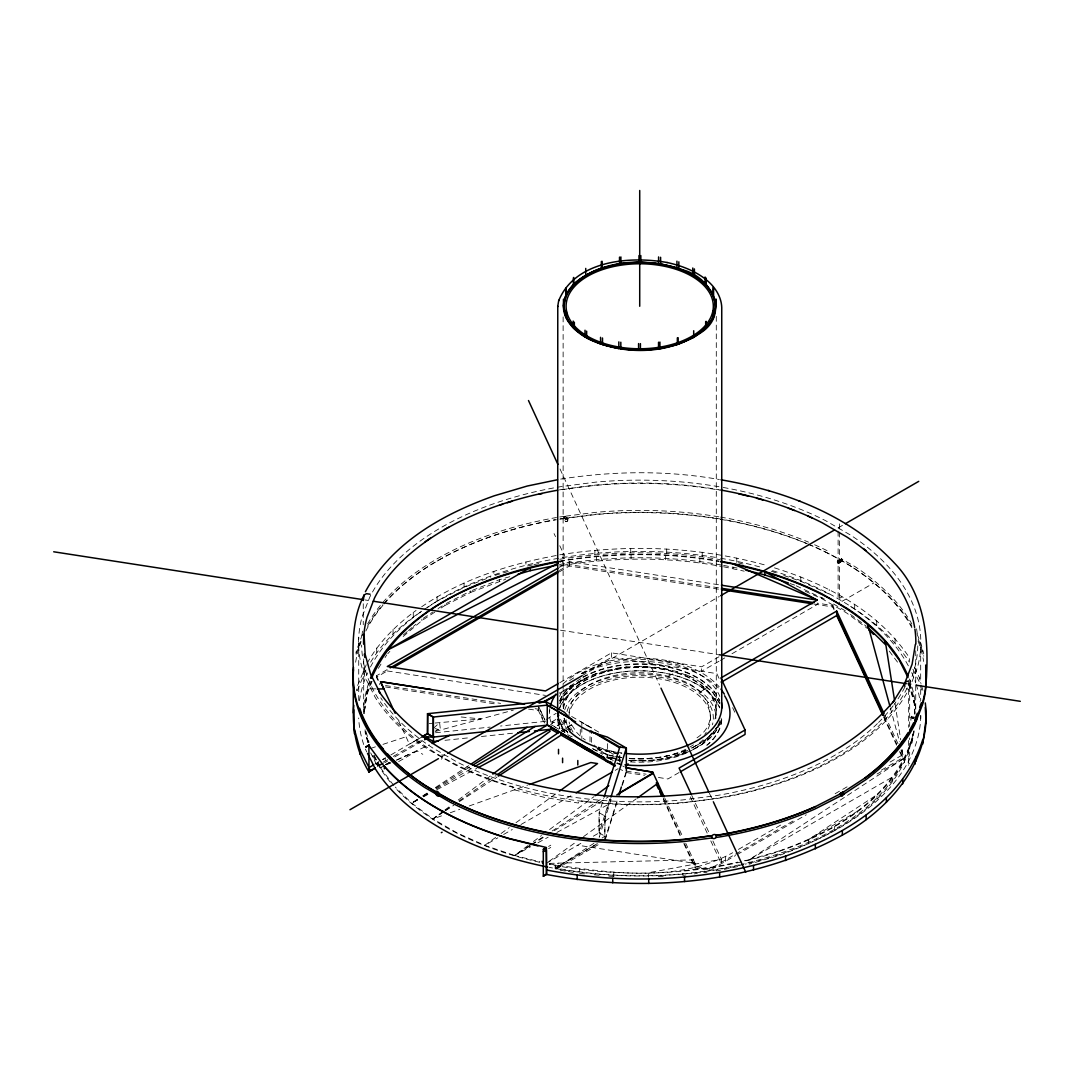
<?xml version="1.0" encoding="UTF-8"?>
<svg xmlns="http://www.w3.org/2000/svg" width="1074" height="1074" viewBox="0 0 1074 1074"><rect width="100%" height="100%" fill="white"/><g stroke="black" fill="none" stroke-linecap="round" stroke-linejoin="round"><path stroke-width="0.75" stroke-dasharray="5 3.75" d="M358.729 700.449L358.729 637.338M590.029 741.651L590.029 730.307M591.559 742.349L591.559 731.152M613.254 760.499L606.891 756.821L606.891 754.619L597.05 748.94M607.414 743.678L607.414 750.243L614.301 755.116M838.109 531.241L838.109 599.144L841.949 596.916M920.7 647.541L920.686 682.957M806.198 543.256A285.214 164.671 0 0 0 595.09 514.312L566.924 517.95C557.003 520.152 571.449 510.875 567.287 521.266A1.517 1.208 -21.2 0 1 565.555 521.588L564.87 520.702M620.087 762.433L620.262 760.352L618.691 760.097L619.886 762.392M841.519 558.95C844.285 564.817 842.164 553.674 837.478 561.232M362.408 634.439L356.662 649.958A286.57 165.45 0 0 0 355.856 653.113M549.861 708.558A90.256 52.102 0 0 0 549.861 718.372L551.593 724.695L552.707 721.352L553.164 722.265L557.54 722.346L564.441 725.433L564.441 718.868M549.499 711.82L549.781 710.102M375.672 688.877L367.442 688.783L364.18 713.136L367.442 688.783L370.342 681.278M364.18 711.74L367.442 691.844L371.51 681.346M568.871 712.733L571.637 702.262L578.698 692.851A70.897 40.933 0 0 1 596.258 681.346C622.464 670.324 652.938 669.961 679.56 679.829C705.323 686.662 724.346 720.157 696.502 738.12M692.529 749.84C705.524 743.611 718.681 733.193 721.245 718.211M911.987 738.576C893.501 797.499 834.928 831.249 780.046 850.675L780.046 855.132C836.606 834.565 904.899 796.827 913.236 730.924M913.746 730.924C898.455 810.064 811.38 847.587 741.047 864.503M911.987 743.033L913.746 732.32M913.491 718.439L910.913 717.888L910.927 720.184L911.45 716.197L910.953 717.687L913.544 718.17M551.794 723.822L553.164 722.265M611.093 799.365L599.225 837.25L599.225 812.75L603.695 798.506M609.79 799.069L599.225 832.793L604.81 836.243L605.011 816.092L610.462 798.68M605.011 839.183L617.912 798.036M621.873 785.376L625.847 772.716M605.011 840.58L617.912 799.432M622.37 785.188L626.343 772.528L620.49 769.373M360.864 641.326L356.662 652.187A286.57 165.45 0 0 0 355.856 655.341M366.261 664.725L356.662 687.803L356.662 690.77M357.266 690.689L366.261 669.183M367.442 693.24L372.087 681.238M559.715 703.524C567.569 684.5 588.418 675.036 607.226 670.337L604.447 671.948L606.501 670.552M560.091 703.282C566.468 687.454 582.779 678.54 598.07 673.036L595.157 674.714L597.211 673.371M720.506 721.07C716.506 734.24 705.054 743.544 693.079 749.357M564.911 520.313L565.931 519.319L564.615 516.312M908.658 740.483L908.658 763.252L907.49 765.547L908.752 764.876M367.133 663.329C378.8 641.997 396.588 624.679 416.068 610.448M370.611 662.202C383.056 641.379 401.582 624.531 421.679 611.227M378.343 668.364L381.686 662.994M385.042 657.61L386.721 654.925M387.768 653.744L389.862 651.368M908.658 756.928L909.678 754.512L909.665 737.999M441.32 759.211L442.072 758.513L442.072 751.599M582.377 679.829L559.299 692.985M433.627 728.172L439.615 722.627L440.421 730.051L435.104 728.588M566.817 518.044L567.81 520.34M562.977 683.923C591.304 658.281 633.284 654.093 669.478 661.007M407.301 631.593L402.428 635.727L402.428 637.124L421.894 620.584L438.058 610.005M408.509 630.559L412.161 627.458M413.383 626.424L415.813 624.356M685.695 674.62L693.992 678.137L676.848 671.599L674.888 672.606M838.324 561.46L839.573 560.44M687.159 752.055L672.203 757.022L662.537 759.036L652.509 760.325L632.009 760.701L629.337 762.862M719.54 703.376L712.599 692.247L701.067 682.446L712.841 692.166L719.808 703.349M610.502 759.157L612.153 758.15M443.589 810.964L432.929 818.938L411.718 803.137L395.259 787.081M444.918 809.971L450.234 805.983M458.236 800.009L491.516 775.119M550.492 724.265L555.567 727.205L559.675 724.144L554.533 726.843L555.392 727.34M528.032 845.52L514.567 855.495L484.763 845.319L457.417 833.075L432.929 818.938L443.911 811.394M533.416 841.533L541.497 835.545M549.579 829.558L594.016 796.639M495.638 837.438L484.763 845.319L497.812 837.827M501.075 833.505L509.224 827.598M516.017 822.671L558.131 792.142M548.881 861.482L576.886 841.398M583.558 836.606L636.17 798.855M707.591 687.051L700.02 692.3L707.551 687.011M445.28 810.454L452.141 805.728M458.987 801.016L496.027 775.549M838.713 561.957L842.338 559.473L854.676 566.414A286.57 165.45 0 0 1 911.866 623.994M614.301 669.827L616.369 668.444M838.539 561.689L842.177 559.245L837.25 562.091M417.276 799.486L411.718 803.137L417.638 799.982M422.834 795.834L428.378 792.169M435.332 787.604L468.68 765.668M421.679 606.77C461.753 579.262 509.076 564.212 556.533 555.473M427.277 607.562L437.078 601.145L464.075 587.397L490.858 576.886M423.237 618.315L432.661 612.14M438.058 608.609L444.784 604.206L444.784 605.602L439.4 609.119M570.509 688.622L569.072 689.562L570.093 688.971M569.301 689.642L572.08 687.816M564.642 694.932L567.314 693.173L565.112 694.395M561.165 700.503L563.675 698.865L561.393 700.141M744.309 860.771L749.196 859.75L904.442 758.083L904.442 762.54M808.668 843.896L808.668 839.438L876.988 794.706L876.988 799.15M444.086 811.649L432.929 818.938L443.978 814.991M445.468 810.736L453.832 805.258M459.404 801.62L497.034 777.012M377.779 766.098L382.733 762.876M529.871 845.506L514.567 855.495L539.886 861.818M531.268 844.607L543.793 836.431M552.157 830.994L602.272 798.318M593.922 843.318L555.164 868.504L555.164 864.906L558.225 863.147M602.098 838.015L604.81 836.243M530.167 845.748L514.567 855.495L530.637 846.742M531.576 844.862L545.753 836.002M554.265 830.699L608.153 797.029M417.383 799.62L411.718 803.137L417.491 799.794M423.049 796.089L430.137 791.686M435.816 788.155L469.835 766.997M546.398 719.392L556.278 713.243M564.642 732.199L561.38 730.615M435.695 730.803L438.071 729.407M423.25 796.452L429.023 793.095M436.245 788.907L473.755 767.145M557.956 712.196L558.279 718.13L549.082 723.446M437.078 561.071L438.044 560.507M378.451 761.896L377.686 762.325L377.779 766.957M382.72 759.425L385.566 757.788M390.896 754.915L420.283 737.731M374.719 764.272L381.498 760.352M382.733 759.64L385.204 758.204L385.204 761.265M387.633 759.64L377.686 765.386L371.389 752.847M393.326 756.365L423.169 739.127M383.378 763.493L377.686 766.782L370.678 752.861M384.801 762.674L387.633 761.036M394.749 756.928L424.592 739.704M381.257 767.172L380.397 767.668L384.868 765.587M385.432 764.769L390.99 761.547L385.673 764.567M398.642 761.587L417.021 750.981L422.807 754.31M559.836 682.675L611.482 652.858L701.631 666.806L718.962 656.791M582.793 673.881L611.482 657.315L716.841 673.613L720.909 682.393M441.32 756.982L444.837 754.955M581.799 675.882L719.258 596.513M838.109 527.898L843.896 524.555M577.933 682.876L586.35 678.016M575.073 684.742L586.565 678.11M837.25 561.568L841.721 558.977M837.223 561.809L841.949 559.071M837.331 562.387L842.164 559.594M837.478 562.669L842.58 559.729M837.653 562.937L842.714 560.024M837.868 563.165L842.795 560.319M838.096 563.326L842.835 560.588M838.324 563.42L842.795 560.843M558.279 718.13L562.749 729.676L571.529 724.614M718.962 661.248L701.631 671.263L701.631 666.806M720.412 660.416L724.749 657.919M731.971 653.744L817.207 604.528L817.207 603.132L832.739 605.548L834.726 609.844M841.949 601.373L873.699 583.048M628.975 760.58L642.588 760.875M718.076 727.165L715.673 728.36M714.787 732.441L712.008 734.039L714.411 732.857M710.129 737.731L707.202 739.409L709.538 738.227M548.572 846.446L550.774 845.184M679.077 772.528L667.947 778.959L657.301 777.308M548.572 848.675L550.774 847.413M546.21 863.402L583.37 841.922M555.164 867.967L597.775 843.359M555.459 864.959L555.459 868.02L598.097 843.399M556.399 868.651L562.588 865.08L562.588 863.684M598.097 844.795L555.459 869.416L558.668 869.953M776.958 856.032L749.196 864.208L749.196 859.75L892.709 776.891L892.709 781.348M808.668 839.438L857.535 811.232L857.535 815.69M559.326 567.408L569.435 561.581L719.755 584.941M376.41 677.224L376.41 675.828L387.311 669.545L387.311 670.941L376.41 677.224L379.874 684.702M559.326 570.469L569.435 564.642L719.755 587.988M559.326 571.865L569.435 566.025L719.755 589.384M422.028 736.939L409.436 744.201L397.702 718.828M503.612 834.485L512.311 829.49M521.011 824.496L573.194 794.505M615.227 770.353L618.127 768.675M593.331 836.19L599.037 832.9L599.037 812.87M549.27 863.926C609.549 873.081 676.848 883.378 732.656 852.743M738.429 849.413L781.738 824.456M835.156 793.686L848.151 786.208M890.024 762.084L903.019 754.606L902.241 749.679M684.527 843.708L695.12 866.543L709.995 868.853L734.092 854.958M735.542 854.125L796.17 819.207M881.351 770.139L903.019 757.653L900.227 751.612M683.816 843.573L695.12 867.926L709.995 870.249L735.542 855.522M736.979 854.689L806.279 814.777M877.028 774.018L903.019 759.049L901.704 749.773M837.653 561.178L841.398 559.044M374.182 755.371L380.344 767.601L384.331 765.332M559.89 693.227L574.12 685.279M668.162 676.284L674.553 672.767M537.94 842.768L548.17 837.196M556.936 832.417L608.072 804.574M423.545 796.814L429.466 793.659M436.863 789.699L476.816 768.353M715.902 698.194L707.9 702.758M446.234 603.467L470.748 590.982L470.748 592.378L444.784 605.602M559.822 562.373L562.803 560.843C614.395 552.801 667.384 552.211 718.842 561.541M636.788 666.498L657.624 667.437L667.518 669.102M564.964 732.629L562.749 729.676L571.771 725.084L570.522 722.614M681.359 754.337L684.514 752.726M390.842 762.809L385.808 765.05L390.386 762.956M396.803 760.03L429.318 744.859M396.467 760.137L413.181 752.337M472.265 590.391L499.383 579.745L510.177 576.577M470.748 592.378L505.559 579.329M688.917 751.558C674.23 757.868 658.214 760.607 642.292 761.05M450.301 812.736L459.766 809.353M469.244 805.97L527.656 785.094M370.678 748.403L376.826 746.376M382.962 744.363L405.999 736.777M508.271 571.475L493.839 575.718L493.839 571.274M749.196 859.75L780.046 850.675M435.225 731.475L513.318 710.156M701.174 682.433L693.804 678.258M532.355 564.951L525.898 566.293L525.898 561.836M533.966 564.615L538.799 563.608M559.541 561.527L562.803 560.843L562.803 565.3L559.541 565.971M559.541 564.588L562.803 563.904C615.456 555.647 669.545 555.325 722.01 565.139M607.119 670.203L626.921 667.035M686.058 874.921L682.836 875.337L682.836 870.88L716.626 866.517L737.798 862.113M739.422 864.839C679.198 878.384 616.14 879.257 555.459 868.02M737.798 866.57L716.626 870.974L716.626 866.517M677.197 671.532L657.557 667.598M710.8 840.902L721.379 863.684L721.379 859.227L648.374 872.759L648.374 877.216M560.695 479.085C613.16 470.909 667.035 470.197 719.379 479.528M560.145 518.823L563.984 518.326M559.755 554.802C628.465 543.874 699.577 546.639 766.675 565.474M559.755 559.259C612.838 550.989 667.357 550.264 720.332 559.702M562.803 565.3C615.456 557.044 669.545 556.721 722.01 566.535M616.812 668.176L626.88 666.887L647.434 666.511M694.099 873.874L697.321 873.471M703.752 872.638L706.974 872.222M559.755 516.956L564.468 516.352M565.716 516.164L594.889 512.419A286.57 165.45 0 0 1 718.842 516.809M545.511 721.352L500.524 726.024M559.755 519.185L564.79 518.621M565.38 521.481L567.287 521.266M435.534 732.763L490.16 727.098M444.998 740.308L469.835 737.704M481.421 736.495L512.875 733.206M429.13 723.567L433.627 723.164M435.118 723.03L481.139 718.936L460.061 716.868M564.132 518.541L594.889 514.647A286.57 165.45 0 0 1 718.842 519.037M658.214 876.679L666.43 876.223M566.253 519.212L567.73 519.803L566.723 517.198M549.311 863.362L693.455 859.871M608.891 876.142L617.067 876.653M908.658 763.252L909.705 763.332M628.693 760.392L632.009 760.701M579.584 873.457L584.457 873.9M594.231 874.8L599.117 875.243M695.12 867.926L695.12 863.415L577.678 845.198M616.315 752.283L602.447 749.008A82.067 47.39 0 0 1 597.936 747.571M365.16 599.963L368.463 600.473M560.521 630.196L717.593 654.482M906.161 683.655L914.269 684.917M387.311 670.941L545.498 695.415M385.499 685.561L500.618 703.376M535.147 708.719L538.436 709.229L544.867 723.084M385.499 686.957L497.329 704.262M528.569 709.095L538.436 710.612L545.511 725.863M626.343 771.132L646.132 774.193M626.343 772.528L644.481 775.334M813.904 604.018L832.739 606.944L834.055 609.804M723.594 565.407L737.865 568.186M723.594 566.79L744.215 571.167M620.785 753.049L621.819 753.223M615.389 758.687L620.248 759.506M616.785 759.09L607.414 757.116L607.414 754.7L597.332 748.873M560.279 870.222L566.71 871.296M568.321 871.578L574.751 872.652M911.665 716.626L914.592 717.231M911.007 717.378L914.873 718.184M678.835 663.356C693.885 667.692 708.504 675.022 719.15 686.756M611.549 751.142L607.522 750.149A70.897 40.933 0 0 1 594.177 745.061M738.362 562.857L743.074 564.038M668.901 660.872L679.6 663.544M606.891 754.619L612.005 755.895A81.799 47.229 0 0 0 621.873 757.546M606.891 756.821L612.005 758.123L611.912 762.715M774.461 567.851C826.443 584.095 878.545 611.079 909.342 657.637L909.342 662.094C889.165 630.854 858.099 608.958 825.624 591.935A281.12 162.308 0 0 0 768.903 569.529M771.36 571.247L777.563 573.355M783.751 575.476L800.788 581.289L829.235 594.029L829.235 589.572M789.954 583.504L794.666 585.102M906.765 688.716L909.678 689.951L909.665 726.44M796.183 585.786L827.772 600.688M805.299 591.264L822.013 598.755L846.5 612.892L867.711 628.679M591.559 727.957L580.282 721.446M554.587 726.816L559.017 729.286M833.531 604.004L846.5 611.495L846.5 612.892M571.637 716.452L600.205 732.951M589.223 726.709L581.826 722.332L581.826 725.568M567.327 731.555L564.441 729.89L564.736 732.736L561.246 730.723M567.77 732.038L564.964 730.414L562.494 727.286A82.067 47.39 0 0 1 558.01 715.7M572.187 736.804C561.85 733.582 557.54 722.332 557.688 712.371M592.432 748.484L602.554 754.31M617.107 762.728L621.363 765.171M622.772 765.99L624.33 766.876M606.716 756.969L613.066 760.634M599.225 812.75L605.011 816.092L604.81 839.304M828.322 553.432L829.235 553.956M853.655 568.052L854.676 568.643M850.474 614.449L866.382 626.29M889.259 651.126L899.086 664.229M380.344 767.601L394.091 785.94M914.363 667.612L919.384 677.587L921.116 683.91M912.927 669.223L919.384 682.044L919.384 677.587M571.771 725.084L576.55 732.267A70.897 40.933 0 0 0 585.37 739.973M373.806 755.599L379.887 767.695A276.152 159.435 0 0 0 392.547 784.785M365.361 749.088L366.825 751.988M695.12 863.415L685.789 843.345M554.063 533.603L555.5 536.638M559.782 545.74L564.79 556.359M732.643 707.672L735.408 713.619M691.763 795.431L709.39 833.411M712.921 840.996L721.379 859.227M690.354 796.841L707.269 833.303M664.873 798.291L682.997 837.344M663.329 798.049L681.695 837.613M663.329 799.445L680.997 837.492M544.867 719.969L539.081 707.498L544.988 720.265M884.869 715.324L898.133 744.027M900.925 750.068L903.019 754.606M884.171 716.868L896.736 744.067M883.472 716.747L896.736 745.45M899.529 751.505L903.019 759.049M376.41 675.828L378.491 680.312M560.037 469.002L659.584 685.118M709.404 793.27L713.485 802.13M567.824 520.178L566.844 517.574M564.253 516.634L565.407 519.601M921.559 685.481L923.291 691.804M920.257 685.199L922.418 693.092M909.987 683.52L914.162 698.704L915.155 717.016M909.154 683.547L914.162 701.765L914.793 714.814M908.738 683.413L914.162 703.161L914.162 698.704M366.1 731.703L369.013 742.335M368.181 742.349L365.267 731.716L367.764 742.228M890.373 707.927L899.529 741.718M895.072 703.752L900.71 739.838M364.18 708.679L364.448 713.673M365.093 729.783L365.267 733.112M920.686 689.468L920.686 700.866M920.7 715.526L920.7 718.788M915.719 650.763L915.719 712.062M908.658 680.956L908.658 727.326M895.058 638.574L895.058 643.017M876.733 620.691L876.733 625.135M854.676 604.273L854.676 608.716M839.573 523.884L839.573 530.395M839.573 532.06L839.573 602.742M834.646 826.228L834.646 830.672M832.739 605.548L832.739 606.944M832.39 605.494L832.39 606.891M822.013 597.359L822.013 598.755M800.788 576.845L800.788 581.289M736.791 558.01L736.791 562.467M733.099 566.991L733.099 568.388M725.433 856.891L725.433 861.348M716.291 316.347L716.291 712.626M710.572 714.975L710.572 719.419M709.995 868.853L709.995 870.249M702.221 552.211L702.221 556.668M699.845 558.359L699.845 562.816M666.686 548.962L666.686 553.419M665.652 555.231L665.652 559.688M631.056 554.6L631.056 559.057M630.707 548.317L630.707 552.761M619.819 755.358L619.819 762.016M619.577 756.163L619.577 762.835M613.764 872.128L613.764 876.585M611.482 652.858L611.482 657.315M596.594 556.493L596.594 560.937M594.889 550.264L594.889 554.721M581.826 727.192L581.826 738.523M580.282 729.434L580.282 737.435M579.584 869.014L579.584 872.061M569.435 561.581L569.435 566.025M563.125 316.924L563.125 708.182M562.749 729.676L562.749 727.46A81.799 47.229 0 0 1 558.279 715.902M557.956 716.653L557.956 713.686A82.067 47.39 0 0 0 559.621 728.467M557.674 713.686L557.674 716.653M538.436 706.168L538.436 710.612M499.383 579.745L499.383 581.141M464.075 582.954L464.075 587.397M437.078 596.688L437.078 601.145M421.894 619.188L421.894 620.584M413.275 612.274L413.275 616.731M393.044 629.458L393.044 633.915M376.706 647.971L376.706 652.428M364.516 667.518L364.516 671.975M363.697 658.966L363.697 708.679M363.254 603.763L363.254 624.759M568.858 716.855A70.897 40.933 0 0 1 655.18 678.191A70.897 40.933 0 0 1 704.772 734.388M693.482 744.819A70.897 40.933 0 0 1 689.844 747.074M685.924 749.182A70.897 40.933 0 0 1 628.626 758.566M621.363 757.667A70.897 40.933 0 0 1 618.517 757.197M614.315 756.351A70.897 40.933 0 0 1 592.835 748.833M573.006 731.998A70.897 40.933 0 0 1 569.139 721.983M711.552 733.072A76.348 44.074 0 0 1 689.481 751.558M686.501 752.968A76.348 44.074 0 0 1 627.766 761.667M619.953 760.714A76.348 44.074 0 0 1 606.488 757.828M567.878 733.072A76.348 44.074 0 0 1 563.367 718.13M564.723 709.874A76.348 44.074 0 0 1 646.897 674.257A76.348 44.074 0 0 1 716.063 718.144M720.063 720.305A81.799 47.229 0 0 1 689.844 748.779M685.695 750.525A81.799 47.229 0 0 1 627.646 758.163A82.067 47.39 0 0 0 685.843 750.431M559.876 701.161A81.799 47.229 0 0 1 581.866 678.056M583.088 677.372A81.799 47.229 0 0 1 663.356 666.242A81.799 47.229 0 0 1 719.54 701.161M718.533 724.453A82.067 47.39 0 0 1 691.361 748.054M621.806 757.479A82.067 47.39 0 0 1 611.912 755.814M559.621 700.892A82.067 47.39 0 0 1 571.261 685.091M582.9 677.036A82.067 47.39 0 0 1 663.437 665.867A82.067 47.39 0 0 1 719.808 700.892M721.741 719.62A82.067 47.39 0 0 1 707.014 745.262M621.806 764.379A82.067 47.39 0 0 1 616.812 763.641M559.621 707.806A82.067 47.39 0 0 1 639.715 670.753A82.067 47.39 0 0 1 719.808 707.806M355.642 662.242A285.214 164.671 0 0 1 361.065 641.809M365.831 631.015A285.214 164.671 0 0 1 382.935 605.28M383.982 604.044A285.214 164.671 0 0 1 555.245 519.668M807.729 543.887A285.214 164.671 0 0 1 912.873 629.592M918.055 641.03A285.214 164.671 0 0 1 923.667 661.45M367.563 626.236A286.57 165.45 0 0 1 382.76 604.81M383.834 603.561A286.57 165.45 0 0 1 556.48 519.735M720.493 519.319A286.57 165.45 0 0 1 807.004 543.726M808.534 544.37A286.57 165.45 0 0 1 911.866 626.223M918.216 639.084A286.57 165.45 0 0 1 923.761 656.147M569.569 680.674A90.256 52.102 0 0 1 574.577 677.399M581.464 673.667A90.256 52.102 0 0 1 719.07 688.649M367.563 624.007A286.57 165.45 0 0 1 556.48 517.52M720.493 517.091A286.57 165.45 0 0 1 808.534 542.142M814.602 544.773A286.57 165.45 0 0 1 829.235 551.727M916.968 633.969A286.57 165.45 0 0 1 923.761 653.918M917.787 645.863A278.099 160.55 0 0 1 579.047 800.6L578.389 803.057L544.491 797.378L512.083 789.283L513.466 786.974A278.099 160.55 0 0 1 362.851 659.02M362.408 655.932A278.099 160.55 0 0 1 361.629 645.071M361.978 635.781A278.099 160.55 0 0 1 362.502 631.123M562.132 489.731A278.099 160.55 0 0 1 719.701 490.147M916.578 628.814A278.099 160.55 0 0 1 917.371 634.989M621.806 753.022A82.067 47.39 0 0 1 611.912 751.37M568.549 730.387A82.067 47.39 0 0 1 566.589 728.293L562.494 722.829A82.067 47.39 0 0 1 558.292 712.72M559.621 696.449A82.067 47.39 0 0 1 563.407 689.333M581.678 673.277A82.067 47.39 0 0 1 662.618 661.275A82.067 47.39 0 0 1 719.808 696.449M563.246 708.464A76.616 44.235 0 0 1 650.508 667.437A76.616 44.235 0 0 1 714.492 720.882M618.342 753.72A76.616 44.235 0 0 1 597.976 748.336M570.388 730.065A76.616 44.235 0 0 1 564.038 718.157M563.514 708.692A76.348 44.074 0 0 1 651.663 667.921A76.348 44.074 0 0 1 713.66 722.426M618.409 753.787A76.348 44.074 0 0 1 596.795 747.92M570.63 730.226A76.348 44.074 0 0 1 564.306 718.358M721.473 719.62A81.799 47.229 0 0 1 706.786 745.168M621.873 764.232A81.799 47.229 0 0 1 616.892 763.493M559.876 728.441A81.799 47.229 0 0 1 558.279 713.686M558.923 710.746A81.799 47.229 0 0 1 637.151 670.928A81.799 47.229 0 0 1 719.54 707.833M567.005 711.485A73.623 42.504 0 0 1 651.233 676.15A73.623 42.504 0 0 1 712.424 724.789M703.081 739.771A73.623 42.504 0 0 1 691.777 748.189M687.696 750.377A73.623 42.504 0 0 1 628.196 760.124M614.771 758.123A73.623 42.504 0 0 1 606.286 756.002M570.442 732.535A73.623 42.504 0 0 1 566.132 716.801M920.821 715.646A281.12 162.308 0 0 1 745.168 864.14M743.597 864.503A281.12 162.308 0 0 1 549.244 867.349M363.697 744.483A281.12 162.308 0 0 1 358.689 717.996M359.481 700.758A281.12 162.308 0 0 1 367.59 672.942M370.463 667.008A281.12 162.308 0 0 1 422.767 610.462M424.096 609.535A281.12 162.308 0 0 1 718.949 557.956M720.573 558.238A281.12 162.308 0 0 1 762.607 567.703M850.581 606.354A281.12 162.308 0 0 1 908.953 667.008M911.692 672.619A281.12 162.308 0 0 1 915.733 682.876M916.229 684.42A281.12 162.308 0 0 1 920.042 701.537M718.949 486.723A281.12 162.308 0 0 0 595.734 482.132L561.286 486.576A281.12 162.308 0 0 0 369.751 597.157L362.045 617.053A281.12 162.308 0 0 0 365.361 677.842L375.215 697.415A281.12 162.308 0 0 0 428.835 749.773L453.805 764.191A281.12 162.308 0 0 0 683.695 802.748L718.144 798.304A281.12 162.308 0 0 0 909.678 687.722L917.371 667.827A281.12 162.308 0 0 0 850.581 535.107L825.624 520.689A281.12 162.308 0 0 0 720.573 486.992M904.899 686.917A276.152 159.435 0 0 1 894.118 704.45M893.152 705.766A276.152 159.435 0 0 1 878.572 722.453M877.404 723.594A276.152 159.435 0 0 1 716.761 795.539L682.916 799.915A276.152 159.435 0 0 1 457.094 762.03L432.567 747.88A276.152 159.435 0 0 1 380.746 697.791M559.353 489.905A276.152 159.435 0 0 1 562.669 489.341L596.513 484.978A276.152 159.435 0 0 1 719.137 489.744M914.229 730.991A276.152 159.435 0 0 1 742.993 861.549M741.382 861.912A276.152 159.435 0 0 1 549.284 864.328M539.685 862.288A276.152 159.435 0 0 1 394.722 787.255M368.087 742.429A276.152 159.435 0 0 1 365.348 731.743M363.562 713.673A276.152 159.435 0 0 1 369.926 679.654M559.353 561.152A276.152 159.435 0 0 1 719.137 560.99M909.208 678.902A276.152 159.435 0 0 1 915.84 712.022M842.58 561.165L841.197 560.158L842.58 561.165M694.636 862.435L691.119 862.838L695.12 863.483L694.636 862.435"/><path stroke-width="1.5" d="M557.795 709.753A82.067 47.39 0 0 1 557.674 705.296L557.768 306.197M558.655 300.854C575.006 260.351 629.874 255.773 667.249 262.539M353.802 705.309C351.816 728.414 356.689 751.961 368.906 771.857L375.175 768.232M354.407 733.703L353.802 709.753M557.674 306.775L558.749 300.29M915.357 644.346L912.095 664.256L904.536 683.762L892.803 702.584M546.679 874.491L546.371 847.722L543.31 849.494L543.31 876.209L546.371 874.437C645.501 893.044 752.887 884.077 842.352 835.129C889.661 809.031 932.796 760.231 925.278 702.906M922.767 744.014L926.15 718.882M843.184 792.209L843.654 791.82A2.081 1.128 -63 0 0 842.352 792.209L840.163 794.008C841.049 797.593 845.359 794.518 843.184 792.209L866.154 777.24A286.57 165.45 0 0 0 914.914 721.996C916.095 710.881 918.203 723.93 914.659 720.171M711.404 836.096L712.156 837.989A2.484 1.973 -21.2 0 0 716.076 837.492L716.076 835.102A2.484 1.973 -21.2 0 0 712.156 835.612L684.326 839.586A285.214 164.671 0 0 1 387.647 754.002M563.461 305.862L565.85 295.39L565.85 288.718M604.192 796.921L619.819 747.021L594.835 732.602M610.958 797.096L626.343 748.041L607.414 737.1L593.586 732.844A82.067 47.39 0 0 1 571.838 720.278L564.441 712.304L545.511 701.362L427.627 713.686L427.439 733.837L433.211 737.167L433.211 717.137L427.439 713.794M618.893 794.867L621.376 786.96M619.389 794.679L620.383 791.525M370.114 594.231L366.516 593.68L364.14 594.969L363.254 600.541M364.14 594.969C352.017 618.302 352.594 645.071 353.279 670.632M371.51 678.285C403.22 606.38 485.864 575.852 557.916 561.863M916.726 717.311L922.767 701.725A286.57 165.45 0 0 0 925.681 665.048M925.681 667.263A286.57 165.45 0 0 1 922.767 703.94L914.914 724.225A286.57 165.45 0 0 1 866.154 779.469L843.775 794.129M546.679 870.034C625.793 885.312 708.921 881.298 785.591 856.099C842.647 835.894 903.543 800.815 922.767 739.57M915.558 717.835L917.317 713.297M919.653 707.242L921.411 702.705M365.402 591.734C391.835 542.598 443.401 513.842 494.308 495.785L527.24 486.039L557.513 479.742M894.172 700.637C826.658 780.543 713.082 799.848 613.616 796.438C527.643 790.155 431.01 765.722 378.84 691.294L380.25 693.28L370.584 674.083L365.16 654.334L364.073 634.345M625.578 765.869L628.075 763.869M601.346 261.492L601.346 268.178C583.451 274.38 560.789 288.396 563.702 310.413C566.226 323.865 577.637 333.329 589.223 339.33C623.873 355.333 667.8 354.702 700.033 333.276C730.521 314.373 711.485 277.079 682.621 269.802C647.34 257.304 603.118 258.753 573.744 284.113L573.744 277.428M678.083 337.666L678.083 344.351L693.697 337.424L705.685 328.416L705.685 321.744M547.015 724.641L604.769 758.351L603.937 757.855M492.845 774.112L550.103 731.287L549.324 729.608L478.306 767.561M595.358 795.646L608.824 785.671M559.487 791.149L597.533 763.574L590.821 762.54L529.24 784.53M637.526 797.888L657.892 783.268M497.396 774.609L559.124 732.159M471.446 763.829L527.025 727.273M498.43 776.099L562.534 734.173M369 771.803L375.323 767.695M543.31 876.209L546.371 874.209M472.667 765.225L535.053 726.427M618.557 793.498L653.086 772.918L652.737 772.099L625.86 767.776L652.737 772.152L664.175 796.787M616.812 794.921L653.274 773.32M475.191 766.312L547.257 725.138L547.257 705.135L545.511 701.362L539.067 703.121M365.925 746.86L369 745.087M365.925 747.074L369 745.302M423.102 736.106L427.439 733.596L433.413 737.059L545.901 725.299M373.39 765.037L369 767.574L369.577 769.454L371.631 770.085M424.592 738.308L427.439 736.67L427.627 738.174M424.592 739.704L427.439 738.066L433.413 741.516L438.38 740.993M558.399 683.507L545.498 690.958L387.311 666.484L557.876 568.24M349.963 809.729L438.42 758.66M447.71 753.29L581.799 675.882M720.694 595.681L834.592 529.925M845.332 523.723L918.74 481.353M721.849 655.127L817.207 600.084L764.863 571.878L733.099 563.931L720.426 561.809M441.32 832.672L442.072 832.243M884.171 713.807L836.7 611.079L720.909 677.936L745.061 729.984L745.061 734.428L680.513 771.709M722.359 681.56L836.7 615.536L836.7 611.079M745.061 729.984L679.077 768.085L691.065 793.914M543.31 849.266L546.371 847.722M543.31 851.709L546.371 849.95L546.371 874.437M390.211 667.88L557.876 571.301M393.097 667.612L557.876 572.697M427.439 733.837L422.028 736.939L433.413 737.059M576.094 792.84L612.328 772.018M543.578 701.819L556.439 694.583M544.236 701.98L554.197 696.408M558.332 563.125L386.721 650.482L530.234 567.622L530.234 570.67L517.896 574.308M578.349 744.913L570.388 738.818M841.425 793.297L814.522 807.057A285.214 164.671 0 0 1 719.285 835.075L716.251 835.465M841.412 795.539L815.354 808.803A286.57 165.45 0 0 1 719.661 836.941L716.13 837.398M432.245 743.503L449.845 735.341M908.658 680.956L905.973 681.721L904.536 683.762L904.832 686.393M530.234 570.67L556.292 565.26M712.116 835.693L684.541 839.25A286.57 165.45 0 0 1 450.194 799.942L424.754 785.255A286.57 165.45 0 0 1 353.507 667.451M716.13 835.183L719.661 834.726A286.57 165.45 0 0 0 815.354 806.574M712.116 837.921L684.541 841.479A286.57 165.45 0 0 1 450.194 802.171L424.754 787.484A286.57 165.45 0 0 1 353.507 669.679M427.627 733.717L427.627 713.686L433.413 717.029L547.257 705.135L572.241 719.553M517.843 732.696L529.442 731.475M534.409 730.964L550.962 729.233L557.849 733.206M377.323 688.89L383.901 688.971L395.165 713.311M624.947 764.769L631.217 765.332A90.256 52.102 0 0 0 724.628 695.804M524.649 704.007L380.558 681.681L431.117 689.562M53.7 551.781L363.495 599.708M373.269 601.225L557.205 629.673M718.909 654.697L906.161 683.655M915.934 685.172L1020.3 701.322M619.819 747.021L626.343 748.041L626.343 771.132M721.406 585.196L817.207 600.084L733.099 563.931M721.406 588.257L813.904 602.621M721.406 589.639L812.253 603.763M721.016 479.796C784.544 490.885 849.333 514.755 894.239 562.87C924.969 594.311 929.279 639.406 926.15 681.037M546.371 847.493L509.613 838.619A286.57 165.45 0 0 1 384.371 766.312M667.048 262.499C681.359 265.6 695.522 270.917 706.934 280.314M745.799 570.173L764.863 574.939L788.383 582.967M606.192 761.117L610.556 762.204M606.716 761.426L610.609 762.392M370.074 747.249L384.371 766.541A286.57 165.45 0 0 0 509.613 838.834L537.926 845.909M768.286 490.415L769.4 490.791M798.895 500.86L800.278 501.343M598.661 754.821L602.621 757.089M841.224 792.907L843.815 794.384L840.982 793.042M547.498 725.299L591.814 750.86M560.601 734.804L614.986 766.192M596.526 753.586L597.332 754.055M547.257 705.135L575.691 721.916M590.915 730.897L619.577 747.813M604.219 758.768L615.389 765.373M842.284 795.686L839.761 794.142L842.097 795.74M707.296 280.636C715.781 287.778 722.265 298.344 721.741 309.755L721.741 708.276M868.893 628.424L885.338 644.481L885.338 641.433C853.387 606.542 809.501 585.505 764.863 571.878L764.863 574.939M868.893 629.82L873.592 634.412M720.936 689.132L724.373 694.14M908 677.493L899.086 659.772L885.338 641.433L894.561 700.476M370.074 747.464L368.906 744.913L369 772.018M367.55 753.438L375.215 768.662A281.12 162.308 0 0 0 547.659 867.04M354.407 729.259L360.045 749.773L368.906 767.4M542.625 863.241L542.075 861.335M656.268 782.825L662.631 796.519M656.979 785.738L658.389 788.786M659.798 791.833L661.92 796.398M380.558 681.748L383.901 688.971L380.558 681.681M836.7 614.14L883.472 715.351M836.7 615.536L882.774 715.244M528.489 400.521L557.93 464.438M660.98 688.152L708.692 791.739M713.485 802.13L745.732 872.142M889.943 706.316L867.711 624.222L867.711 627.283M925.278 707.363L926.15 723.339M916.216 756.458L916.216 760.916M914.914 759.842L914.914 764.299M902.724 779.388L902.724 783.845M886.386 797.901L886.386 802.359M866.154 815.085L866.154 819.543M842.352 830.672L842.352 835.129M815.354 844.419L815.354 848.876M785.591 856.099L785.591 860.543M753.532 865.523L753.532 869.98M719.661 872.571L719.661 877.015M715.969 299.982L715.969 306.667L713.579 317.125L713.579 310.453M715.915 298.934L715.915 305.607L713.579 295.363L713.579 288.678M713.27 311.245L713.27 317.931L706.061 327.986L706.061 321.314M712.988 287.523L712.988 294.209L706.236 284.771L706.236 278.099M705.094 276.985L705.094 283.67L694.408 275.629L694.408 268.943M693.697 330.752L693.697 337.424M692.784 268.003L692.784 274.689L678.849 268.513L678.849 261.841M684.541 877.096L684.541 881.553M677.345 337.88L677.345 344.566L659.919 348.728L659.919 342.056M676.929 261.183L676.929 267.856L660.604 263.949L660.604 257.277M658.59 256.941L658.59 263.613L640.842 262.271L640.842 255.585M658.537 342.23L658.537 348.916L640.413 350.285L640.413 343.613M648.709 879.056L648.709 883.513M639.715 190.487L639.715 306.265M639.017 255.558L639.017 262.231L620.893 263.613L620.893 256.941M638.587 343.573L638.587 350.258L620.826 348.902L620.826 342.23M619.51 257.116L619.51 263.788L602.084 267.963L602.084 261.277M618.825 341.894L618.825 348.567L602.501 344.66L602.501 337.988M612.744 878.398L612.744 882.855M600.567 337.33L600.567 344.002L586.646 337.84L586.646 331.154M585.733 268.419L585.733 275.092M585.021 330.228L585.021 336.9L574.335 328.859L574.335 322.187M577.799 760.499L577.799 765.01M577.194 875.149L577.194 879.606M573.368 277.857L573.368 284.529L566.159 294.598L566.159 287.913M573.194 321.072L573.194 327.745L566.441 318.32L566.441 311.648M565.85 310.48L565.85 317.166L563.514 306.909L563.461 299.176M562.588 758.15L562.588 762.661M558.52 749.37L558.52 753.881M550.962 726.266L550.962 729.233M433.413 717.029L433.413 741.516M427.439 736.67L427.439 738.066M384.371 766.541L384.371 768.756M360.045 749.773L360.045 754.23M353.279 672.861L353.279 712.935M603.642 756.982A76.348 44.074 0 0 1 576.563 742.913M425.103 541.806A278.099 160.55 0 0 1 430.432 538.181M444.448 529.603A278.099 160.55 0 0 1 448.637 527.267M499.652 505.21A278.099 160.55 0 0 1 502.686 504.203M507.264 502.739A278.099 160.55 0 0 1 511.909 501.316M538.96 494.268A278.099 160.55 0 0 1 542.222 493.543M738.818 493.906A278.099 160.55 0 0 1 748.551 496.175M756.539 498.215A278.099 160.55 0 0 1 762.849 499.96M788.343 508.217A278.099 160.55 0 0 1 794.505 510.526M807.97 516.084A278.099 160.55 0 0 1 812.333 518.03M863.415 548.532A278.099 160.55 0 0 1 865.98 550.573M721.419 702.329A82.067 47.39 0 0 1 626.142 753.518M596.459 747.048A82.067 47.39 0 0 1 569.596 731.421M550.573 705.309A90.256 52.102 0 0 1 556.01 693.979M913.598 722.896A285.214 164.671 0 0 1 909.759 729.931M908.067 732.723A285.214 164.671 0 0 1 865.08 777.871M383.458 749.236A285.214 164.671 0 0 1 361.938 714.304M361.374 712.868A285.214 164.671 0 0 1 359.683 708.196M364.798 657.449A276.152 159.435 0 0 1 364.314 654.12M363.576 644.105A276.152 159.435 0 0 1 366.972 617.496L374.531 597.963A276.152 159.435 0 0 1 557.688 490.2M720.721 490.026A276.152 159.435 0 0 1 822.335 522.85L846.849 537A276.152 159.435 0 0 1 914.632 627.431M914.887 629.096A276.152 159.435 0 0 1 915.84 644.118M370.517 678.15A276.152 159.435 0 0 1 557.688 561.447M720.721 561.272A276.152 159.435 0 0 1 822.335 594.097L846.849 608.246A276.152 159.435 0 0 1 908 675.908M600.916 342.391A73.623 42.504 0 0 0 713.297 307.594A73.623 42.504 0 0 0 604.931 268.809A73.623 42.504 0 0 0 600.916 342.391M596.204 341.868A75.475 43.578 0 0 0 714.881 310.211A75.475 43.578 0 0 0 608.059 266.701A75.475 43.578 0 0 0 596.204 341.868M435.547 792.599A2.725 1.571 60 0 0 438.434 796.196A2.725 1.571 60 0 0 438.434 792.344A2.725 1.571 60 0 0 435.547 792.599"/></g></svg>
